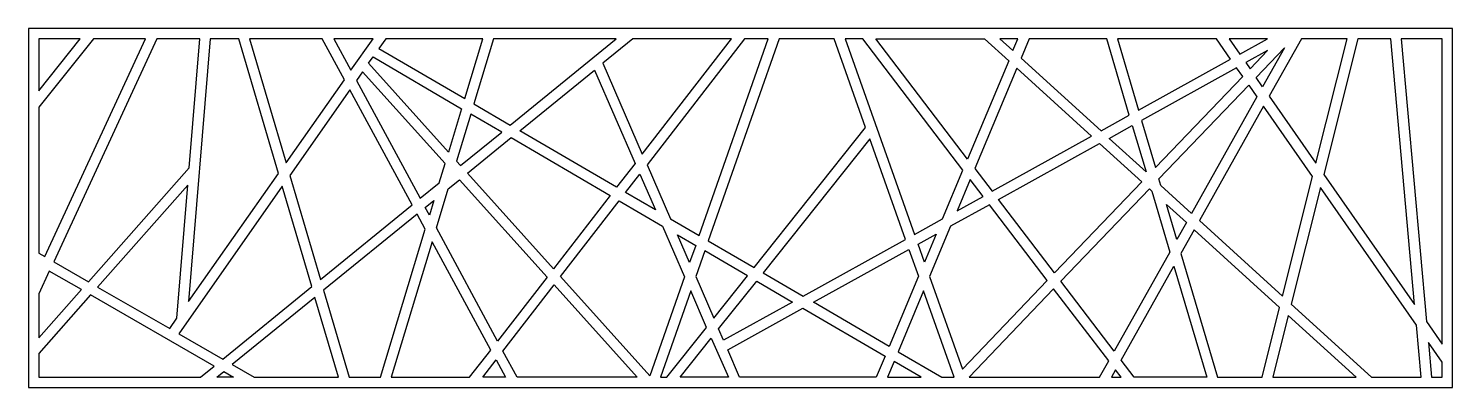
# Model space of a CAD drawing. Extents: x 7974 to 12279, y 1237 to 2323.
import ezdxf

# ---------------------------------------------------------------- set-up
doc = ezdxf.new("R2010")
doc.units = 0
doc.layers.add('LAYER_01', color=7, linetype='CONTINUOUS')

msp = doc.modelspace()

# ---------------------------------------------------------------- linework, layer by layer
at = {"layer": 'LAYER_01'}
for points in [[(7974.1, 1236.5), (12279.2, 1236.5), (12279.2, 2322.6), (7974.1, 2322.6)], [(8130.8, 2291.4), (8005.4, 2291.4), (8005.4, 2134.2)], [(8005.4, 2084.1), (8005.4, 1643), (8023.1, 1632.8), (8327.9, 2291.4), (8170.8, 2291.4)], [(8460, 1900.8), (8491.9, 2291.4), (8362.4, 2291.4), (8050.3, 1617.1), (8155.5, 1556.6)], [(8458.4, 1496.5), (8730, 1883.9), (8610.2, 2291.4), (8523.3, 2291.4)], [(8929.1, 2167.6), (8862.1, 2291.4), (8642.8, 2291.4), (8753, 1916.6)], [(8897.7, 2291.4), (8949.1, 2196.3), (9015.8, 2291.4)], [(9347.3, 2291.4), (9054, 2291.4), (9033.7, 2262.3), (9292.9, 2110.8)], [(9751.3, 2291.4), (9380, 2291.4), (9320.6, 2094.6), (9430.6, 2030.3)], [(9800.8, 2291.4), (9710.1, 2217.5), (9829.8, 1942.9), (10099.3, 2291.4)], [(10138.9, 2291.4), (9844.1, 1910.1), (9915.2, 1747), (10001.8, 1696.4), (10210.4, 2291.4)], [(10029.3, 1680.3), (10168, 1599.3), (10505, 2023.1), (10409.9, 2291.4), (10243.5, 2291.4)], [(10799.1, 1894.3), (10496.2, 2291.4), (10443.1, 2291.4), (10652.9, 1699.8), (10737.3, 1746.6)], [(10937.4, 2224.8), (10813.1, 1927.6), (10535.6, 2291.4), (10864.4, 2291.4)], [(10950.2, 2255.5), (10965.2, 2291.4), (10910.8, 2291.4)], [(11302.1, 2059.9), (11233.7, 2291.4), (10999.1, 2291.4), (10974.8, 2233.1), (11216.8, 2012.5)], [(11330.2, 2075.4), (11608.5, 2229.8), (11565.5, 2291.4), (11266.4, 2291.4)], [(11636, 2245.1), (11719.5, 2291.4), (11603.7, 2291.4)], [(11724.9, 2117.7), (11866.1, 1915.3), (11960.3, 2291.4), (11822.4, 2291.4)], [(12092.8, 2291.4), (11992.6, 2291.4), (11889.8, 1881.3), (12164.6, 1487.5)], [(12247.9, 1368.1), (12247.9, 2291.4), (12124.3, 2291.4), (12200.6, 1435.8)], [(11719.9, 2255.8), (11654, 2219.3), (11667, 2200.6)], [(11771.2, 2264.2), (11705, 2146.2), (11685.3, 2174.4)], [(9283.6, 2080), (9243.9, 1948.8), (9002.3, 2217.6), (9015.7, 2236.6)], [(9752.1, 1842.4), (9459.5, 2013.4), (9684.9, 2197), (9808, 1914.6)], [(11187.9, 1996.5), (10961.9, 2202.4), (10835, 1898.9), (10887.6, 1830)], [(11645, 2177.5), (11626.5, 2204), (11339.3, 2044.7), (11381.4, 1902.1)], [(8965.8, 2165.5), (9158.7, 1808.9), (9215.7, 1855.4), (9233.4, 1913.8), (8983.9, 2191.3)], [(8856.9, 1563.3), (9134, 1788.8), (8945.7, 2136.9), (8764.3, 1878.2)], [(11397.3, 1848), (11391.6, 1867.5), (11663.2, 2151.3), (11688, 2115.9), (11490.2, 1763.4)], [(11514, 1741.7), (11765.2, 1512.8), (11856, 1875.1), (11707.9, 2087.3)], [(9280.5, 1908.1), (9404.7, 2009.2), (9311.3, 2063.8), (9268.4, 1921.6)], [(11311.2, 2029.1), (11352.7, 1888.7), (11241.2, 1990.3)], [(9561.4, 1595.7), (9301.5, 1884.8), (9433.5, 1992.4), (9732.8, 1817.4)], [(10517.3, 1988.3), (10195.3, 1583.3), (10315.8, 1512.8), (10625.1, 1684.4)], [(11076, 1583), (10906.8, 1804.8), (11212.3, 1974.3), (11339.5, 1858.4)], [(9541.9, 1570.5), (9392.3, 1377.1), (9207.3, 1719.1), (9242.9, 1837.2), (9277.2, 1865)], [(9822.3, 1881.9), (9869.4, 1773.8), (9779.4, 1826.4)], [(10781.5, 1771.1), (10859.9, 1814.6), (10821, 1865.6)], [(8401.2, 1415), (8422.9, 1445.9), (8455.8, 1848.8), (8183.1, 1540.6)], [(8830.6, 1541.9), (8741.3, 1845.5), (8428.4, 1399.3), (8561.4, 1322.7)], [(11369.8, 1830.8), (11424.4, 1646), (11256.4, 1346.6), (11095.2, 1557.8), (11362.7, 1837.3)], [(12034.1, 1267.8), (12184.2, 1267.8), (12170.2, 1424.8), (11879.7, 1841.1), (11791.5, 1488.9)], [(9173.8, 1780.9), (9199.6, 1801.9), (9186.3, 1757.9)], [(9582.6, 1572.1), (9760, 1801.5), (9890.6, 1725.1), (9957.8, 1571), (9852.8, 1271.5)], [(10762, 1724.5), (10698.2, 1572), (10797.5, 1292), (11054.1, 1560.1), (10879.1, 1789.5)], [(11414.5, 1790.1), (11474.5, 1735.4), (11445.8, 1684.1)], [(8866.5, 1530.7), (8943.9, 1267.8), (9038.4, 1267.8), (9173.6, 1715.7), (9149.1, 1760.8)], [(9973, 1614.4), (9936.4, 1698.4), (9991.3, 1666.3)], [(10663.5, 1669.9), (10717.8, 1700), (10682.6, 1615.9)], [(11498.3, 1713.7), (11458.1, 1642.2), (11568.7, 1267.8), (11703.8, 1267.8), (11756.5, 1478.4)], [(9071, 1267.8), (9307.8, 1267.8), (9371.4, 1350), (9194.5, 1676.9)], [(10018.8, 1650.2), (9991.4, 1572.2), (10046.3, 1446.3), (10148.3, 1574.5)], [(10664.7, 1572.9), (10575.9, 1360.8), (10347.2, 1494.5), (10635.7, 1654.5)], [(11277.1, 1319.5), (11436.8, 1604.1), (11536.1, 1267.8), (11316.5, 1267.8)], [(8005.4, 1520.1), (8005.4, 1387), (8134.3, 1532.6), (8037.1, 1588.6)], [(10060.5, 1413.8), (10175.6, 1558.6), (10284, 1495.2), (10075.4, 1379.5)], [(8162, 1516.7), (8005.4, 1339.7), (8005.4, 1267.8), (8494, 1267.8), (8535.4, 1301.6)], [(8840.2, 1509.3), (8590.4, 1306), (8656.7, 1267.8), (8911.2, 1267.8)], [(9563.2, 1546.9), (9814.1, 1267.8), (9451.4, 1267.8), (9408.6, 1347)], [(9976.2, 1528.8), (9884.7, 1267.8), (9904.4, 1267.8), (10024.3, 1418.6)], [(10734.9, 1267.8), (10772.9, 1267.8), (10680.2, 1529.1), (10603.1, 1344.8)], [(11239.7, 1316.8), (11073.3, 1534.9), (10817.7, 1267.8), (11212.2, 1267.8)], [(10315.4, 1476.8), (10563.7, 1331.7), (10537, 1267.8), (10124.1, 1267.8), (10088, 1350.7)], [(11782.8, 1454.4), (11736, 1267.8), (11987.6, 1267.8)], [(9944.4, 1267.8), (10038.4, 1386.1), (10090, 1267.8)], [(12206.2, 1373.1), (12215.6, 1267.8), (12247.9, 1267.8), (12247.9, 1313.4)], [(9387.7, 1319.9), (9415.8, 1267.8), (9347.3, 1267.8)], [(10570.9, 1267.8), (10672.9, 1267.8), (10591, 1315.7)], [(8543.5, 1267.8), (8564.4, 1284.8), (8594, 1267.8)], [(11277.1, 1267.8), (11260.4, 1289.7), (11248.1, 1267.8)]]:
    msp.add_lwpolyline(points, close=True, dxfattribs=at)

doc.saveas('drawing.dxf')
